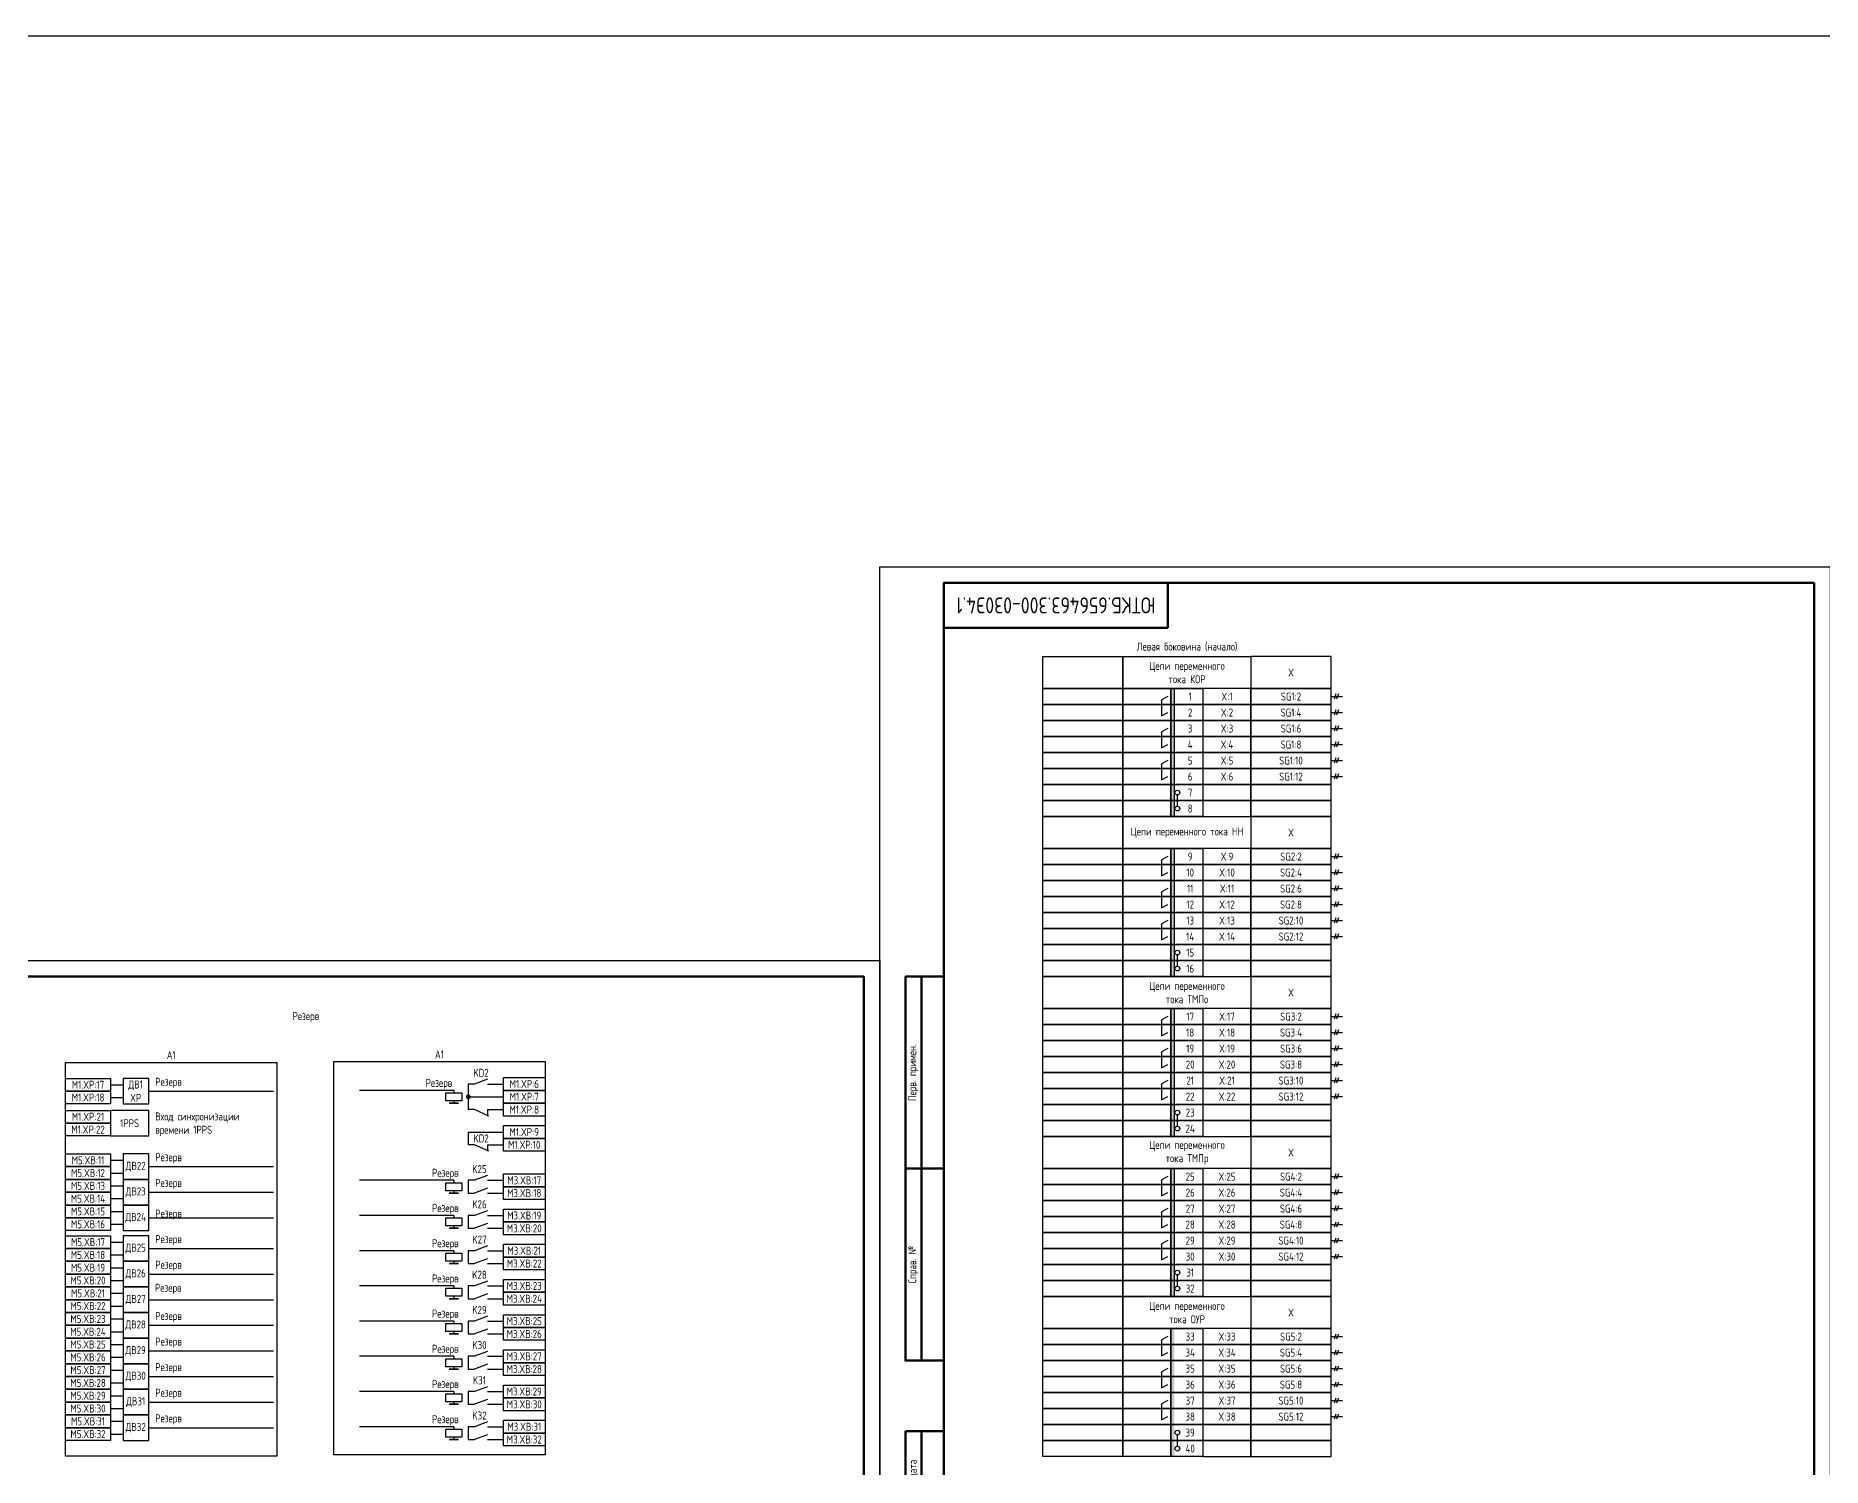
# Model space of a CAD drawing. Header units: millimetres. Extents: x -921 to 3406, y -90 to 586.
# Drawn here: x 1836 to 2394, y 139 to 586 of the extents above; entities that cross this region are included whole.
import ezdxf

# ---------------------------------------------------------------- set-up
doc = ezdxf.new("R2010")
doc.units = ezdxf.units.MM
doc.styles.add('Gost_type_A', font='GOST_A.TTF')

# ---------------------------------------------------------------- blocks, each defined once
blk = doc.blocks.new('Формат_А3')
blk.add_lwpolyline([(-420, 297), (0, 297), (0, 0), (-420, 0)], close=True)
at = {"lineweight": 50}
blk.add_lwpolyline([(-400, 292), (-5, 292), (-5, 5), (-400, 5)], close=True, dxfattribs=at)
blk = doc.blocks.new('Штамп левый верхний')
at = {"lineweight": 50}
for points in [[(-12, 0), (-7, 0), (-7, -60), (-12, -60)], [(-7, 0), (0, 0), (0, -60), (-7, -60)], [(-12, -60), (-7, -60), (-7, -120), (-12, -120)], [(-7, -60), (0, -60), (0, -120), (-7, -120)]]:
    blk.add_lwpolyline(points, close=True, dxfattribs=at)
at = {"char_height": 2.5, "width": 60, "attachment_point": 5, "rotation": 90, "style": 'Gost_type_A'}
for s, insert in [('Перв. примен.', (-9.5, -30)), ('Справ. №', (-9.5, -90))]:
    blk.add_mtext(s, dxfattribs=dict(at, insert=insert))
blk = doc.blocks.new('Штамп левый нижний')
at = {"lineweight": 50}
for points in [[(-12, 145), (-7, 145), (-7, 110), (-12, 110)], [(-7, 145), (0, 145), (0, 110), (-7, 110)], [(-12, 110), (-7, 110), (-7, 85), (-12, 85)], [(-7, 110), (0, 110), (0, 85), (-7, 85)], [(-12, 85), (-7, 85), (-7, 60), (-12, 60)], [(-7, 85), (0, 85), (0, 60), (-7, 60)], [(-12, 60), (-7, 60), (-7, 25), (-12, 25)], [(-7, 60), (0, 60), (0, 25), (-7, 25)], [(-12, 25), (-7, 25), (-7, 0), (-12, 0)], [(-7, 25), (0, 25), (0, 0), (-7, 0)]]:
    blk.add_lwpolyline(points, close=True, dxfattribs=at)
at = {"char_height": 2.5, "attachment_point": 5, "rotation": 90, "style": 'Gost_type_A'}
for s, insert, width in [('Подп. и дата', (-9.5, 127.5), 35), ('Инв. № дубл.', (-9.5, 97.5), 25), ('Взам. инв. №', (-9.5, 72.5), 25), ('Подп. и дата', (-9.5, 42.5), 35), ('Инв. N подл.', (-9.5, 12.5), 25)]:
    blk.add_mtext(s, dxfattribs=dict(at, insert=insert, width=width))
blk = doc.blocks.new('Штамп угловой верхний')
at = {"lineweight": 50}
blk.add_lwpolyline([(0, 0), (70, 0), (70, -14), (0, -14)], close=True, dxfattribs=at)
blk = doc.blocks.new('POINT')
at = {"const_width": 0.75}
blk.add_lwpolyline([(-0.375, 0, 1), (0.375, 0, 1)], format="xyb", close=True, dxfattribs=at)

msp = doc.modelspace()

# ---------------------------------------------------------------- hatches: boundary and pattern name
h = msp.add_hatch(color=256)
h.dxf.hatch_style = 1
h.paths.add_polyline_path([(2192, 382), (2191, 382), (2191, 342), (2192, 342)])
h = msp.add_hatch(color=256)
h.dxf.hatch_style = 1
h.paths.add_polyline_path([(2192, 332), (2191, 332), (2191, 292), (2192, 292)])
h = msp.add_hatch(color=256)
h.dxf.hatch_style = 1
h.paths.add_polyline_path([(2192, 282), (2191, 282), (2191, 242), (2192, 242)])
h = msp.add_hatch(color=256)
h.dxf.hatch_style = 1
h.paths.add_polyline_path([(2191, 242), (2192, 242), (2192, 262), (2191, 262)])
h.paths.add_polyline_path([(2191, 192), (2192, 192), (2192, 232), (2191, 232)])
h = msp.add_hatch(color=256)
h.dxf.hatch_style = 1
h.paths.add_polyline_path([(2191, 192), (2192, 192), (2192, 212), (2191, 212)])
h.paths.add_polyline_path([(2191, 142), (2192, 142), (2192, 182), (2191, 182)])

# ---------------------------------------------------------------- linework, layer by layer
for p, q in [((2242.54, 380.31), (2241.96, 378.69)), ((2243.33, 380.31), (2242.75, 378.69)), ((2241, 379.5), (2244.62, 379.5)), ((2241, 374.5), (2244.62, 374.5)), ((2242.54, 375.31), (2241.96, 373.69)), ((2243.33, 375.31), (2242.75, 373.69)), ((2241, 369.5), (2244.62, 369.5)), ((2242.54, 370.31), (2241.96, 368.69)), ((2243.33, 370.31), (2242.75, 368.69)), ((2241, 364.5), (2244.62, 364.5)), ((2242.54, 365.31), (2241.96, 363.69)), ((2243.33, 365.31), (2242.75, 363.69)), ((2241, 359.5), (2244.62, 359.5)), ((2242.54, 360.31), (2241.96, 358.69)), ((2243.33, 360.31), (2242.75, 358.69)), ((2241, 354.5), (2244.62, 354.5)), ((2242.54, 355.31), (2241.96, 353.69)), ((2243.33, 355.31), (2242.75, 353.69)), ((2193, 345.25), (2193, 348.75)), ((2241, 329.5), (2244.62, 329.5)), ((2242.54, 330.31), (2241.96, 328.69)), ((2243.33, 330.31), (2242.75, 328.69)), ((2241, 324.5), (2244.62, 324.5)), ((2242.54, 325.31), (2241.96, 323.69)), ((2243.33, 325.31), (2242.75, 323.69)), ((2241, 319.5), (2244.62, 319.5)), ((2242.54, 320.31), (2241.96, 318.69)), ((2243.33, 320.31), (2242.75, 318.69)), ((2241, 314.5), (2244.62, 314.5)), ((2242.54, 315.31), (2241.96, 313.69)), ((2243.33, 315.31), (2242.75, 313.69)), ((2241, 309.5), (2244.62, 309.5)), ((2242.54, 310.31), (2241.96, 308.69)), ((2243.33, 310.31), (2242.75, 308.69)), ((2241, 304.5), (2244.62, 304.5)), ((2242.54, 305.31), (2241.96, 303.69)), ((2243.33, 305.31), (2242.75, 303.69)), ((2193, 295.25), (2193, 298.75)), ((2241, 279.5), (2244.62, 279.5)), ((2242.54, 280.31), (2241.96, 278.69)), ((2243.33, 280.31), (2242.75, 278.69)), ((2241, 274.5), (2244.62, 274.5)), ((2242.54, 275.31), (2241.96, 273.69)), ((2243.33, 275.31), (2242.75, 273.69)), ((2241, 269.5), (2244.62, 269.5)), ((2242.54, 270.31), (2241.96, 268.69)), ((2243.33, 270.31), (2242.75, 268.69)), ((2241, 264.5), (2244.62, 264.5)), ((2242.54, 265.31), (2241.96, 263.69)), ((2243.33, 265.31), (2242.75, 263.69)), ((1859.62, 258.19), (1863.62, 258.19)), ((2241, 259.5), (2244.62, 259.5)), ((2242.54, 260.31), (2241.96, 258.69)), ((2243.33, 260.31), (2242.75, 258.69)), ((1859.62, 254.19), (1863.62, 254.19)), ((1871.62, 256.19), (1910.62, 256.19)), ((1966.92, 256.43), (1937.42, 256.43)), ((1966.92, 256.43), (1966.92, 255.68)), ((1966.92, 253.18), (1966.92, 252.43)), ((2241, 254.5), (2244.62, 254.5)), ((2242.54, 255.31), (2241.96, 253.69)), ((2243.33, 255.31), (2242.75, 253.69)), ((1977.42, 250.43), (1977.42, 248.43)), ((2193, 245.25), (2193, 248.75)), ((1971.42, 243.43), (1971.42, 239.43)), ((1859.62, 234.61), (1863.62, 234.61)), ((1977.42, 239.43), (1977.42, 237.43)), ((1859.62, 230.61), (1863.62, 230.61)), ((1871.62, 232.61), (1910.62, 232.61)), ((2241, 229.5), (2244.62, 229.5)), ((2242.54, 230.31), (2241.96, 228.69)), ((2243.33, 230.31), (2242.75, 228.69)), ((1859.62, 226.61), (1863.62, 226.61)), ((1871.62, 224.61), (1910.62, 224.61)), ((1966.92, 228.34), (1937.42, 228.34)), ((1966.92, 228.34), (1966.92, 227.59)), ((1966.92, 225.09), (1966.92, 224.34)), ((2241, 224.5), (2244.62, 224.5)), ((2242.54, 225.31), (2241.96, 223.69)), ((2243.33, 225.31), (2242.75, 223.69)), ((1859.62, 222.61), (1863.62, 222.61)), ((1859.62, 218.61), (1863.62, 218.61)), ((2241, 219.5), (2244.62, 219.5)), ((2242.54, 220.31), (2241.96, 218.69)), ((2243.33, 220.31), (2242.75, 218.69)), ((1859.62, 214.61), (1863.62, 214.61)), ((1871.62, 216.61), (1910.62, 216.61)), ((1966.92, 217.34), (1937.42, 217.34)), ((1966.92, 217.34), (1966.92, 216.59)), ((1966.92, 214.09), (1966.92, 213.34)), ((2241, 214.5), (2244.62, 214.5)), ((2242.54, 215.31), (2241.96, 213.69)), ((2243.33, 215.31), (2242.75, 213.69)), ((1859.62, 209.03), (1863.62, 209.03)), ((1871.62, 207.03), (1910.62, 207.03)), ((2241, 209.5), (2244.62, 209.5)), ((2242.54, 210.31), (2241.96, 208.69)), ((2243.33, 210.31), (2242.75, 208.69)), ((1859.62, 205.03), (1863.62, 205.03)), ((1859.62, 201.03), (1863.62, 201.03)), ((1966.92, 206.34), (1937.42, 206.34)), ((1966.92, 206.34), (1966.92, 205.59)), ((1966.92, 203.09), (1966.92, 202.34)), ((2241, 204.5), (2244.62, 204.5)), ((2242.54, 205.31), (2241.96, 203.69)), ((2243.33, 205.31), (2242.75, 203.69)), ((1859.62, 197.03), (1863.62, 197.03)), ((1871.62, 199.03), (1910.62, 199.03)), ((2193, 195.25), (2193, 198.75)), ((1859.62, 193.03), (1863.62, 193.03)), ((1871.62, 191.03), (1910.62, 191.03)), ((1966.92, 195.34), (1937.42, 195.34)), ((1966.92, 195.34), (1966.92, 194.59)), ((1966.92, 192.09), (1966.92, 191.34)), ((1859.62, 189.03), (1863.62, 189.03)), ((1859.62, 185.03), (1863.62, 185.03)), ((1966.92, 184.34), (1937.42, 184.34)), ((1966.92, 184.34), (1966.92, 183.59)), ((1859.62, 181.03), (1863.62, 181.03)), ((1871.62, 183.03), (1910.62, 183.03)), ((1966.92, 181.09), (1966.92, 180.34)), ((2241, 179.5), (2244.62, 179.5)), ((2242.54, 180.31), (2241.96, 178.69)), ((2243.33, 180.31), (2242.75, 178.69)), ((1859.62, 177.03), (1863.62, 177.03)), ((1871.62, 175.03), (1910.62, 175.03)), ((1966.92, 173.34), (1937.42, 173.34)), ((1966.92, 173.34), (1966.92, 172.59)), ((2241, 174.5), (2244.62, 174.5)), ((2242.54, 175.31), (2241.96, 173.69)), ((2243.33, 175.31), (2242.75, 173.69)), ((1859.62, 173.03), (1863.62, 173.03)), ((1859.62, 169.03), (1863.62, 169.03)), ((1966.92, 170.09), (1966.92, 169.34)), ((2241, 169.5), (2244.62, 169.5)), ((2242.54, 170.31), (2241.96, 168.69)), ((2243.33, 170.31), (2242.75, 168.69)), ((1859.62, 165.03), (1863.62, 165.03)), ((1871.62, 167.03), (1910.62, 167.03)), ((1966.92, 162.34), (1937.42, 162.34)), ((1966.92, 162.34), (1966.92, 161.59)), ((2241, 164.5), (2244.62, 164.5)), ((2242.54, 165.31), (2241.96, 163.69)), ((2243.33, 165.31), (2242.75, 163.69)), ((1859.62, 161.03), (1863.62, 161.03)), ((1859.62, 157.03), (1863.62, 157.03)), ((1871.62, 159.03), (1910.62, 159.03)), ((1966.92, 159.09), (1966.92, 158.34)), ((2241, 159.5), (2244.62, 159.5)), ((2242.54, 160.31), (2241.96, 158.69)), ((2243.33, 160.31), (2242.75, 158.69)), ((1859.62, 153.03), (1863.62, 153.03)), ((1871.62, 151.03), (1910.62, 151.03)), ((1966.92, 151.34), (1937.42, 151.34)), ((1966.92, 151.34), (1966.92, 150.59)), ((2241, 154.5), (2244.62, 154.5)), ((2242.54, 155.31), (2241.96, 153.69)), ((2243.33, 155.31), (2242.75, 153.69)), ((1859.62, 149.03), (1863.62, 149.03)), ((1966.92, 148.09), (1966.92, 147.34)), ((2193, 145.25), (2193, 148.75))]:
    msp.add_line(p, q)
at = {"ltscale": 1.08}
for p, q in [((1973.42, 258.43), (1971.42, 258.43)), ((1971.42, 258.43), (1971.42, 250.43)), ((1977.42, 258.43), (1982.42, 258.43)), ((1971.42, 254.43), (1982.42, 254.43)), ((1973.42, 250.43), (1971.42, 250.43)), ((1977.42, 250.43), (1982.42, 250.43)), ((1971.42, 243.43), (1982.42, 243.43)), ((1973.42, 239.43), (1971.42, 239.43)), ((1977.42, 239.43), (1982.42, 239.43)), ((1973.42, 228.34), (1971.42, 228.34)), ((1971.42, 228.34), (1971.42, 224.34)), ((1971.42, 224.34), (1973.42, 224.34)), ((1977.42, 228.34), (1982.42, 228.34)), ((1977.42, 224.34), (1982.42, 224.34)), ((1973.42, 217.34), (1971.42, 217.34)), ((1971.42, 217.34), (1971.42, 213.34)), ((1971.42, 213.34), (1973.42, 213.34)), ((1977.42, 217.34), (1982.42, 217.34)), ((1977.42, 213.34), (1982.42, 213.34)), ((1973.42, 206.34), (1971.42, 206.34)), ((1971.42, 206.34), (1971.42, 202.34)), ((1971.42, 202.34), (1973.42, 202.34)), ((1977.42, 206.34), (1982.42, 206.34)), ((1977.42, 202.34), (1982.42, 202.34)), ((1973.42, 195.34), (1971.42, 195.34)), ((1971.42, 195.34), (1971.42, 191.34)), ((1971.42, 191.34), (1973.42, 191.34)), ((1977.42, 195.34), (1982.42, 195.34)), ((1977.42, 191.34), (1982.42, 191.34)), ((1973.42, 184.34), (1971.42, 184.34)), ((1971.42, 184.34), (1971.42, 180.34)), ((1977.42, 184.34), (1982.42, 184.34)), ((1971.42, 180.34), (1973.42, 180.34)), ((1977.42, 180.34), (1982.42, 180.34)), ((1973.42, 173.34), (1971.42, 173.34)), ((1971.42, 173.34), (1971.42, 169.34)), ((1977.42, 173.34), (1982.42, 173.34)), ((1971.42, 169.34), (1973.42, 169.34)), ((1977.42, 169.34), (1982.42, 169.34)), ((1973.42, 162.34), (1971.42, 162.34)), ((1971.42, 162.34), (1971.42, 158.34)), ((1977.42, 162.34), (1982.42, 162.34)), ((1971.42, 158.34), (1973.42, 158.34)), ((1977.42, 158.34), (1982.42, 158.34)), ((1973.42, 151.34), (1971.42, 151.34)), ((1971.42, 151.34), (1971.42, 147.34)), ((1977.42, 151.34), (1982.42, 151.34)), ((1971.42, 147.34), (1973.42, 147.34)), ((1977.42, 147.34), (1982.42, 147.34))]:
    msp.add_line(p, q, dxfattribs=at)
at = {"ltscale": 4.32}
for p, q in [((1977.42, 259.93), (1973.42, 258.43)), ((1977.81, 248.43), (1973.42, 250.43)), ((1977.81, 237.43), (1973.42, 239.43)), ((1977.42, 229.84), (1973.42, 228.34)), ((1977.42, 225.84), (1973.42, 224.34)), ((1977.42, 218.84), (1973.42, 217.34)), ((1977.42, 214.84), (1973.42, 213.34)), ((1977.42, 207.84), (1973.42, 206.34)), ((1977.42, 203.84), (1973.42, 202.34)), ((1977.42, 196.84), (1973.42, 195.34)), ((1977.42, 192.84), (1973.42, 191.34)), ((1977.42, 185.84), (1973.42, 184.34)), ((1977.42, 181.84), (1973.42, 180.34)), ((1977.42, 174.84), (1973.42, 173.34)), ((1977.42, 170.84), (1973.42, 169.34)), ((1977.42, 163.84), (1973.42, 162.34)), ((1977.42, 159.84), (1973.42, 158.34)), ((1977.42, 152.84), (1973.42, 151.34)), ((1977.42, 148.84), (1973.42, 147.34))]:
    msp.add_line(p, q, dxfattribs=at)
for points in [[(-920.84, 586), (3406.45, 586), (3406.45, -90), (-920.84, -90)], [(2397, 420), (2397, 0), (2100, 0), (2100, 420)], [(2151, 392), (2176, 392), (2176, 382), (2151, 382)], [(2176, 392), (2216, 392), (2216, 382), (2176, 382)], [(2241, 392), (2216, 392), (2216, 382), (2241, 382)], [(2151, 382), (2176, 382), (2176, 377), (2151, 377)], [(2176, 382), (2191, 382), (2191, 377), (2176, 377)], [(2191, 382), (2201, 382), (2201, 377), (2191, 377)], [(2216, 382), (2201, 382), (2201, 377), (2216, 377)], [(2241, 382), (2216, 382), (2216, 377), (2241, 377)], [(2151, 377), (2176, 377), (2176, 372), (2151, 372)], [(2176, 377), (2191, 377), (2191, 372), (2176, 372)], [(2191, 377), (2201, 377), (2201, 372), (2191, 372)], [(2216, 377), (2201, 377), (2201, 372), (2216, 372)], [(2241, 377), (2216, 377), (2216, 372), (2241, 372)], [(2151, 372), (2176, 372), (2176, 367), (2151, 367)], [(2176, 372), (2191, 372), (2191, 367), (2176, 367)], [(2191, 372), (2201, 372), (2201, 367), (2191, 367)], [(2216, 372), (2201, 372), (2201, 367), (2216, 367)], [(2241, 372), (2216, 372), (2216, 367), (2241, 367)], [(2151, 367), (2176, 367), (2176, 362), (2151, 362)], [(2176, 367), (2191, 367), (2191, 362), (2176, 362)], [(2191, 367), (2201, 367), (2201, 362), (2191, 362)], [(2216, 367), (2201, 367), (2201, 362), (2216, 362)], [(2241, 367), (2216, 367), (2216, 362), (2241, 362)], [(2151, 362), (2176, 362), (2176, 357), (2151, 357)], [(2176, 362), (2191, 362), (2191, 357), (2176, 357)], [(2191, 362), (2201, 362), (2201, 357), (2191, 357)], [(2216, 362), (2201, 362), (2201, 357), (2216, 357)], [(2241, 362), (2216, 362), (2216, 357), (2241, 357)], [(2151, 357), (2176, 357), (2176, 352), (2151, 352)], [(2151, 352), (2176, 352), (2176, 347), (2151, 347)], [(2176, 357), (2191, 357), (2191, 352), (2176, 352)], [(2176, 352), (2191, 352), (2191, 347), (2176, 347)], [(2191, 357), (2201, 357), (2201, 352), (2191, 352)], [(2191, 352), (2201, 352), (2201, 347), (2191, 347)], [(2216, 357), (2201, 357), (2201, 352), (2216, 352)], [(2216, 352), (2201, 352), (2201, 347), (2216, 347)], [(2241, 357), (2216, 357), (2216, 352), (2241, 352)], [(2241, 352), (2216, 352), (2216, 347), (2241, 347)], [(2151, 347), (2176, 347), (2176, 342), (2151, 342)], [(2176, 347), (2191, 347), (2191, 342), (2176, 342)], [(2191, 347), (2201, 347), (2201, 342), (2191, 342)], [(2216, 347), (2201, 347), (2201, 342), (2216, 342)], [(2241, 347), (2216, 347), (2216, 342), (2241, 342)], [(2151, 342), (2176, 342), (2176, 332), (2151, 332)], [(2176, 342), (2216, 342), (2216, 332), (2176, 332)], [(2241, 342), (2216, 342), (2216, 332), (2241, 332)], [(2151, 332), (2176, 332), (2176, 327), (2151, 327)], [(2176, 332), (2191, 332), (2191, 327), (2176, 327)], [(2191, 332), (2201, 332), (2201, 327), (2191, 327)], [(2216, 332), (2201, 332), (2201, 327), (2216, 327)], [(2241, 332), (2216, 332), (2216, 327), (2241, 327)], [(2151, 327), (2176, 327), (2176, 322), (2151, 322)], [(2176, 327), (2191, 327), (2191, 322), (2176, 322)], [(2191, 327), (2201, 327), (2201, 322), (2191, 322)], [(2216, 327), (2201, 327), (2201, 322), (2216, 322)], [(2241, 327), (2216, 327), (2216, 322), (2241, 322)], [(2151, 322), (2176, 322), (2176, 317), (2151, 317)], [(2176, 322), (2191, 322), (2191, 317), (2176, 317)], [(2191, 322), (2201, 322), (2201, 317), (2191, 317)], [(2216, 322), (2201, 322), (2201, 317), (2216, 317)], [(2241, 322), (2216, 322), (2216, 317), (2241, 317)], [(2151, 317), (2176, 317), (2176, 312), (2151, 312)], [(2176, 317), (2191, 317), (2191, 312), (2176, 312)], [(2191, 317), (2201, 317), (2201, 312), (2191, 312)], [(2216, 317), (2201, 317), (2201, 312), (2216, 312)], [(2241, 317), (2216, 317), (2216, 312), (2241, 312)], [(2151, 312), (2176, 312), (2176, 307), (2151, 307)], [(2176, 312), (2191, 312), (2191, 307), (2176, 307)], [(2191, 312), (2201, 312), (2201, 307), (2191, 307)], [(2216, 312), (2201, 312), (2201, 307), (2216, 307)], [(2241, 312), (2216, 312), (2216, 307), (2241, 307)], [(2151, 307), (2176, 307), (2176, 302), (2151, 302)], [(2151, 302), (2176, 302), (2176, 297), (2151, 297)], [(2176, 307), (2191, 307), (2191, 302), (2176, 302)], [(2176, 302), (2191, 302), (2191, 297), (2176, 297)], [(2191, 307), (2201, 307), (2201, 302), (2191, 302)], [(2191, 302), (2201, 302), (2201, 297), (2191, 297)], [(2216, 307), (2201, 307), (2201, 302), (2216, 302)], [(2216, 302), (2201, 302), (2201, 297), (2216, 297)], [(2241, 307), (2216, 307), (2216, 302), (2241, 302)], [(2241, 302), (2216, 302), (2216, 297), (2241, 297)], [(2151, 297), (2176, 297), (2176, 292), (2151, 292)], [(2176, 297), (2191, 297), (2191, 292), (2176, 292)], [(2191, 297), (2201, 297), (2201, 292), (2191, 292)], [(2216, 297), (2201, 297), (2201, 292), (2216, 292)], [(2241, 297), (2216, 297), (2216, 292), (2241, 292)], [(2151, 292), (2176, 292), (2176, 282), (2151, 282)], [(2176, 292), (2216, 292), (2216, 282), (2176, 282)], [(2241, 292), (2216, 292), (2216, 282), (2241, 282)], [(2151, 282), (2176, 282), (2176, 277), (2151, 277)], [(2176, 282), (2191, 282), (2191, 277), (2176, 277)], [(2191, 282), (2201, 282), (2201, 277), (2191, 277)], [(2216, 282), (2201, 282), (2201, 277), (2216, 277)], [(2241, 282), (2216, 282), (2216, 277), (2241, 277)], [(2151, 277), (2176, 277), (2176, 272), (2151, 272)], [(2176, 277), (2191, 277), (2191, 272), (2176, 272)], [(2191, 277), (2201, 277), (2201, 272), (2191, 272)], [(2216, 277), (2201, 277), (2201, 272), (2216, 272)], [(2241, 277), (2216, 277), (2216, 272), (2241, 272)], [(2151, 272), (2176, 272), (2176, 267), (2151, 267)], [(2176, 272), (2191, 272), (2191, 267), (2176, 267)], [(2191, 272), (2201, 272), (2201, 267), (2191, 267)], [(2216, 272), (2201, 272), (2201, 267), (2216, 267)], [(2241, 272), (2216, 272), (2216, 267), (2241, 267)], [(1845.62, 265.19), (1911.62, 265.19), (1911.62, 142.16), (1845.62, 142.16)], [(1929.42, 265.43), (1995.42, 265.43), (1995.42, 142.57), (1929.42, 142.57)], [(2151, 267), (2176, 267), (2176, 262), (2151, 262)], [(2176, 267), (2191, 267), (2191, 262), (2176, 262)], [(2191, 267), (2201, 267), (2201, 262), (2191, 262)], [(2216, 267), (2201, 267), (2201, 262), (2216, 262)], [(2241, 267), (2216, 267), (2216, 262), (2241, 262)], [(1845.62, 260.19), (1859.62, 260.19), (1859.62, 256.19), (1845.62, 256.19)], [(1982.42, 260.43), (1995.42, 260.43), (1995.42, 256.43), (1982.42, 256.43)], [(2151, 262), (2176, 262), (2176, 257), (2151, 257)], [(2151, 257), (2176, 257), (2176, 252), (2151, 252)], [(2176, 262), (2191, 262), (2191, 257), (2176, 257)], [(2176, 257), (2191, 257), (2191, 252), (2176, 252)], [(2191, 262), (2201, 262), (2201, 257), (2191, 257)], [(2191, 257), (2201, 257), (2201, 252), (2191, 252)], [(2216, 262), (2201, 262), (2201, 257), (2216, 257)], [(2216, 257), (2201, 257), (2201, 252), (2216, 252)], [(2241, 262), (2216, 262), (2216, 257), (2241, 257)], [(2241, 257), (2216, 257), (2216, 252), (2241, 252)], [(1845.62, 256.19), (1859.62, 256.19), (1859.62, 252.19), (1845.62, 252.19)], [(1969.42, 255.68), (1969.42, 253.18), (1964.42, 253.18), (1964.42, 255.68)], [(1968.42, 252.43), (1965.42, 252.43)], [(1982.42, 256.43), (1995.42, 256.43), (1995.42, 252.43), (1982.42, 252.43)], [(1982.42, 252.43), (1995.42, 252.43), (1995.42, 248.43), (1982.42, 248.43)], [(2151, 252), (2176, 252), (2176, 247), (2151, 247)], [(2176, 252), (2191, 252), (2191, 247), (2176, 247)], [(2191, 252), (2201, 252), (2201, 247), (2191, 247)], [(2216, 252), (2201, 252), (2201, 247), (2216, 247)], [(2241, 252), (2216, 252), (2216, 247), (2241, 247)], [(1845.62, 250.19), (1859.62, 250.19), (1859.62, 246.19), (1845.62, 246.19)], [(1845.62, 246.19), (1859.62, 246.19), (1859.62, 242.19), (1845.62, 242.19)], [(2151, 247), (2176, 247), (2176, 242), (2151, 242)], [(2176, 247), (2191, 247), (2191, 242), (2176, 242)], [(2191, 247), (2201, 247), (2201, 242), (2191, 242)], [(2216, 247), (2201, 247), (2201, 242), (2216, 242)], [(2241, 247), (2216, 247), (2216, 242), (2241, 242)], [(1982.42, 245.43), (1995.42, 245.43), (1995.42, 241.43), (1982.42, 241.43)], [(1982.42, 241.43), (1995.42, 241.43), (1995.42, 237.43), (1982.42, 237.43)], [(2151, 242), (2176, 242), (2176, 232), (2151, 232)], [(2176, 242), (2216, 242), (2216, 232), (2176, 232)], [(2241, 242), (2216, 242), (2216, 232), (2241, 232)], [(1845.62, 236.61), (1859.62, 236.61), (1859.62, 232.61), (1845.62, 232.61)], [(1845.62, 232.61), (1859.62, 232.61), (1859.62, 228.61), (1845.62, 228.61)], [(1982.42, 230.34), (1995.42, 230.34), (1995.42, 226.34), (1982.42, 226.34)], [(2151, 232), (2176, 232), (2176, 227), (2151, 227)], [(2176, 232), (2191, 232), (2191, 227), (2176, 227)], [(2191, 232), (2201, 232), (2201, 227), (2191, 227)], [(2216, 232), (2201, 232), (2201, 227), (2216, 227)], [(2241, 232), (2216, 232), (2216, 227), (2241, 227)], [(1845.62, 228.61), (1859.62, 228.61), (1859.62, 224.61), (1845.62, 224.61)], [(1845.62, 224.61), (1859.62, 224.61), (1859.62, 220.61), (1845.62, 220.61)], [(1969.42, 227.59), (1969.42, 225.09), (1964.42, 225.09), (1964.42, 227.59)], [(1968.42, 224.34), (1965.42, 224.34)], [(1982.42, 226.34), (1995.42, 226.34), (1995.42, 222.34), (1982.42, 222.34)], [(2151, 227), (2176, 227), (2176, 222), (2151, 222)], [(2176, 227), (2191, 227), (2191, 222), (2176, 222)], [(2191, 227), (2201, 227), (2201, 222), (2191, 222)], [(2216, 227), (2201, 227), (2201, 222), (2216, 222)], [(2241, 227), (2216, 227), (2216, 222), (2241, 222)], [(1845.62, 220.61), (1859.62, 220.61), (1859.62, 216.61), (1845.62, 216.61)], [(1982.42, 219.34), (1995.42, 219.34), (1995.42, 215.34), (1982.42, 215.34)], [(2151, 222), (2176, 222), (2176, 217), (2151, 217)], [(2176, 222), (2191, 222), (2191, 217), (2176, 217)], [(2191, 222), (2201, 222), (2201, 217), (2191, 217)], [(2216, 222), (2201, 222), (2201, 217), (2216, 217)], [(2241, 222), (2216, 222), (2216, 217), (2241, 217)], [(1845.62, 216.61), (1859.62, 216.61), (1859.62, 212.61), (1845.62, 212.61)], [(1969.42, 216.59), (1969.42, 214.09), (1964.42, 214.09), (1964.42, 216.59)], [(1968.42, 213.34), (1965.42, 213.34)], [(1982.42, 215.34), (1995.42, 215.34), (1995.42, 211.34), (1982.42, 211.34)], [(2151, 217), (2176, 217), (2176, 212), (2151, 212)], [(2176, 217), (2191, 217), (2191, 212), (2176, 212)], [(2191, 217), (2201, 217), (2201, 212), (2191, 212)], [(2216, 217), (2201, 217), (2201, 212), (2216, 212)], [(2241, 217), (2216, 217), (2216, 212), (2241, 212)], [(1845.62, 211.03), (1859.62, 211.03), (1859.62, 207.03), (1845.62, 207.03)], [(1845.62, 207.03), (1859.62, 207.03), (1859.62, 203.03), (1845.62, 203.03)], [(1982.42, 208.34), (1995.42, 208.34), (1995.42, 204.34), (1982.42, 204.34)], [(2151, 212), (2176, 212), (2176, 207), (2151, 207)], [(2151, 207), (2176, 207), (2176, 202), (2151, 202)], [(2176, 212), (2191, 212), (2191, 207), (2176, 207)], [(2176, 207), (2191, 207), (2191, 202), (2176, 202)], [(2191, 212), (2201, 212), (2201, 207), (2191, 207)], [(2191, 207), (2201, 207), (2201, 202), (2191, 202)], [(2216, 212), (2201, 212), (2201, 207), (2216, 207)], [(2216, 207), (2201, 207), (2201, 202), (2216, 202)], [(2241, 212), (2216, 212), (2216, 207), (2241, 207)], [(2241, 207), (2216, 207), (2216, 202), (2241, 202)], [(1845.62, 203.03), (1859.62, 203.03), (1859.62, 199.03), (1845.62, 199.03)], [(1969.42, 205.59), (1969.42, 203.09), (1964.42, 203.09), (1964.42, 205.59)], [(1968.42, 202.34), (1965.42, 202.34)], [(1982.42, 204.34), (1995.42, 204.34), (1995.42, 200.34), (1982.42, 200.34)], [(2151, 202), (2176, 202), (2176, 197), (2151, 197)], [(2176, 202), (2191, 202), (2191, 197), (2176, 197)], [(2191, 202), (2201, 202), (2201, 197), (2191, 197)], [(2216, 202), (2201, 202), (2201, 197), (2216, 197)], [(2241, 202), (2216, 202), (2216, 197), (2241, 197)], [(1845.62, 199.03), (1859.62, 199.03), (1859.62, 195.03), (1845.62, 195.03)], [(1982.42, 197.34), (1995.42, 197.34), (1995.42, 193.34), (1982.42, 193.34)], [(2151, 197), (2176, 197), (2176, 192), (2151, 192)], [(2176, 197), (2191, 197), (2191, 192), (2176, 192)], [(2191, 197), (2201, 197), (2201, 192), (2191, 192)], [(2216, 197), (2201, 197), (2201, 192), (2216, 192)], [(2241, 197), (2216, 197), (2216, 192), (2241, 192)], [(1845.62, 195.03), (1859.62, 195.03), (1859.62, 191.03), (1845.62, 191.03)], [(1845.62, 191.03), (1859.62, 191.03), (1859.62, 187.03), (1845.62, 187.03)], [(1969.42, 194.59), (1969.42, 192.09), (1964.42, 192.09), (1964.42, 194.59)], [(1968.42, 191.34), (1965.42, 191.34)], [(1982.42, 193.34), (1995.42, 193.34), (1995.42, 189.34), (1982.42, 189.34)], [(2151, 192), (2176, 192), (2176, 182), (2151, 182)], [(2176, 192), (2216, 192), (2216, 182), (2176, 182)], [(2241, 192), (2216, 192), (2216, 182), (2241, 182)], [(1845.62, 187.03), (1859.62, 187.03), (1859.62, 183.03), (1845.62, 183.03)], [(1982.42, 186.34), (1995.42, 186.34), (1995.42, 182.34), (1982.42, 182.34)], [(1845.62, 183.03), (1859.62, 183.03), (1859.62, 179.03), (1845.62, 179.03)], [(1845.62, 179.03), (1859.62, 179.03), (1859.62, 175.03), (1845.62, 175.03)], [(1969.42, 183.59), (1969.42, 181.09), (1964.42, 181.09), (1964.42, 183.59)], [(1968.42, 180.34), (1965.42, 180.34)], [(1982.42, 182.34), (1995.42, 182.34), (1995.42, 178.34), (1982.42, 178.34)], [(2151, 182), (2176, 182), (2176, 177), (2151, 177)], [(2176, 182), (2191, 182), (2191, 177), (2176, 177)], [(2191, 182), (2201, 182), (2201, 177), (2191, 177)], [(2216, 182), (2201, 182), (2201, 177), (2216, 177)], [(2241, 182), (2216, 182), (2216, 177), (2241, 177)], [(1845.62, 175.03), (1859.62, 175.03), (1859.62, 171.03), (1845.62, 171.03)], [(1982.42, 175.34), (1995.42, 175.34), (1995.42, 171.34), (1982.42, 171.34)], [(2151, 177), (2176, 177), (2176, 172), (2151, 172)], [(2176, 177), (2191, 177), (2191, 172), (2176, 172)], [(2191, 177), (2201, 177), (2201, 172), (2191, 172)], [(2216, 177), (2201, 177), (2201, 172), (2216, 172)], [(2241, 177), (2216, 177), (2216, 172), (2241, 172)], [(1845.62, 171.03), (1859.62, 171.03), (1859.62, 167.03), (1845.62, 167.03)], [(1969.42, 172.59), (1969.42, 170.09), (1964.42, 170.09), (1964.42, 172.59)], [(1968.42, 169.34), (1965.42, 169.34)], [(1982.42, 171.34), (1995.42, 171.34), (1995.42, 167.34), (1982.42, 167.34)], [(2151, 172), (2176, 172), (2176, 167), (2151, 167)], [(2176, 172), (2191, 172), (2191, 167), (2176, 167)], [(2191, 172), (2201, 172), (2201, 167), (2191, 167)], [(2216, 172), (2201, 172), (2201, 167), (2216, 167)], [(2241, 172), (2216, 172), (2216, 167), (2241, 167)], [(1845.62, 167.03), (1859.62, 167.03), (1859.62, 163.03), (1845.62, 163.03)], [(1845.62, 163.03), (1859.62, 163.03), (1859.62, 159.03), (1845.62, 159.03)], [(1982.42, 164.34), (1995.42, 164.34), (1995.42, 160.34), (1982.42, 160.34)], [(2151, 167), (2176, 167), (2176, 162), (2151, 162)], [(2151, 162), (2176, 162), (2176, 157), (2151, 157)], [(2176, 167), (2191, 167), (2191, 162), (2176, 162)], [(2176, 162), (2191, 162), (2191, 157), (2176, 157)], [(2191, 167), (2201, 167), (2201, 162), (2191, 162)], [(2191, 162), (2201, 162), (2201, 157), (2191, 157)], [(2216, 167), (2201, 167), (2201, 162), (2216, 162)], [(2216, 162), (2201, 162), (2201, 157), (2216, 157)], [(2241, 167), (2216, 167), (2216, 162), (2241, 162)], [(2241, 162), (2216, 162), (2216, 157), (2241, 157)], [(1845.62, 159.03), (1859.62, 159.03), (1859.62, 155.03), (1845.62, 155.03)], [(1969.42, 161.59), (1969.42, 159.09), (1964.42, 159.09), (1964.42, 161.59)], [(1968.42, 158.34), (1965.42, 158.34)], [(1982.42, 160.34), (1995.42, 160.34), (1995.42, 156.34), (1982.42, 156.34)], [(2151, 157), (2176, 157), (2176, 152), (2151, 152)], [(2176, 157), (2191, 157), (2191, 152), (2176, 152)], [(2191, 157), (2201, 157), (2201, 152), (2191, 152)], [(2216, 157), (2201, 157), (2201, 152), (2216, 152)], [(2241, 157), (2216, 157), (2216, 152), (2241, 152)], [(1845.62, 155.03), (1859.62, 155.03), (1859.62, 151.03), (1845.62, 151.03)], [(1845.62, 151.03), (1859.62, 151.03), (1859.62, 147.03), (1845.62, 147.03)], [(1982.42, 153.34), (1995.42, 153.34), (1995.42, 149.34), (1982.42, 149.34)], [(2151, 152), (2176, 152), (2176, 147), (2151, 147)], [(2176, 152), (2191, 152), (2191, 147), (2176, 147)], [(2191, 152), (2201, 152), (2201, 147), (2191, 147)], [(2216, 152), (2201, 152), (2201, 147), (2216, 147)], [(2241, 152), (2216, 152), (2216, 147), (2241, 147)], [(1969.42, 150.59), (1969.42, 148.09), (1964.42, 148.09), (1964.42, 150.59)], [(1968.42, 147.34), (1965.42, 147.34)], [(1982.42, 149.34), (1995.42, 149.34), (1995.42, 145.34), (1982.42, 145.34)], [(2151, 147), (2176, 147), (2176, 142), (2151, 142)], [(2176, 147), (2191, 147), (2191, 142), (2176, 142)], [(2191, 147), (2201, 147), (2201, 142), (2191, 142)], [(2216, 147), (2201, 147), (2201, 142), (2216, 142)], [(2241, 147), (2216, 147), (2216, 142), (2241, 142)]]:
    msp.add_lwpolyline(points, close=True)
at = {"lineweight": 50}
msp.add_lwpolyline([(2392, 415), (2392, 5), (2120, 5), (2120, 415)], close=True, dxfattribs=at)
for points in [[(2191, 342), (2191, 382), (2192, 382), (2192, 342)], [(2190, 379.5), (2188, 378.5), (2188, 373.5), (2190, 374.5)], [(2190, 369.5), (2188, 368.5), (2188, 363.5), (2190, 364.5)], [(2190, 359.5), (2188, 358.5), (2188, 353.5), (2190, 354.5)], [(2190, 329.5), (2188, 328.5), (2188, 323.5), (2190, 324.5)], [(2191, 292), (2191, 332), (2192, 332), (2192, 292)], [(2190, 319.5), (2188, 318.5), (2188, 313.5), (2190, 314.5)], [(2190, 309.5), (2188, 308.5), (2188, 303.5), (2190, 304.5)], [(2190, 279.5), (2188, 278.5), (2188, 273.5), (2190, 274.5)], [(2191, 242), (2191, 282), (2192, 282), (2192, 242)], [(2190, 269.5), (2188, 268.5), (2188, 263.5), (2190, 264.5)], [(2190, 259.5), (2188, 258.5), (2188, 253.5), (2190, 254.5)], [(2190, 229.5), (2188, 228.5), (2188, 223.5), (2190, 224.5)], [(2191, 192), (2191, 232), (2192, 232), (2192, 192)], [(2190, 219.5), (2188, 218.5), (2188, 213.5), (2190, 214.5)], [(2190, 209.5), (2188, 208.5), (2188, 203.5), (2190, 204.5)], [(2190, 179.5), (2188, 178.5), (2188, 173.5), (2190, 174.5)], [(2190, 169.5), (2188, 168.5), (2188, 163.5), (2190, 164.5)], [(2190, 159.5), (2188, 158.5), (2188, 153.5), (2190, 154.5)]]:
    msp.add_lwpolyline(points)
at = {"ltscale": 4}
for points in [[(1863.62, 252.19), (1871.62, 252.19), (1871.62, 260.19), (1863.62, 260.19)], [(1859.62, 242.19), (1871.62, 242.19), (1871.62, 250.19), (1859.62, 250.19)], [(1863.62, 228.61), (1871.62, 228.61), (1871.62, 236.61), (1863.62, 236.61)], [(1863.62, 220.61), (1871.62, 220.61), (1871.62, 228.61), (1863.62, 228.61)], [(1863.62, 212.61), (1871.62, 212.61), (1871.62, 220.61), (1863.62, 220.61)], [(1863.62, 203.03), (1871.62, 203.03), (1871.62, 211.03), (1863.62, 211.03)], [(1863.62, 195.03), (1871.62, 195.03), (1871.62, 203.03), (1863.62, 203.03)], [(1863.62, 187.03), (1871.62, 187.03), (1871.62, 195.03), (1863.62, 195.03)], [(1863.62, 179.03), (1871.62, 179.03), (1871.62, 187.03), (1863.62, 187.03)], [(1863.62, 171.03), (1871.62, 171.03), (1871.62, 179.03), (1863.62, 179.03)], [(1863.62, 163.03), (1871.62, 163.03), (1871.62, 171.03), (1863.62, 171.03)], [(1863.62, 155.03), (1871.62, 155.03), (1871.62, 163.03), (1863.62, 163.03)], [(1863.62, 147.03), (1871.62, 147.03), (1871.62, 155.03), (1863.62, 155.03)]]:
    msp.add_lwpolyline(points, close=True, dxfattribs=at)
for centre in [(2193, 349.5), (2193, 344.5), (2193, 299.5), (2193, 294.5), (2193, 249.5), (2193, 244.5), (2193, 199.5), (2193, 194.5), (2193, 149.5), (2193, 144.5)]:
    msp.add_circle(centre, 0.75)

# ---------------------------------------------------------------- block references
for name, p in [('Штамп угловой верхний', (2120, 415)), ('POINT', (1971.42, 254.43))]:
    msp.add_blockref(name, p)
at = {"color": 1}
for name, p in [('Формат_А3', (2100, 0)), ('Штамп левый верхний', (2120, 292)), ('Штамп левый нижний', (2120, 5))]:
    msp.add_blockref(name, p, dxfattribs=at)

# ---------------------------------------------------------------- texts
at = {"insert": (2155, 408), "char_height": 5, "width": 70, "attachment_point": 5, "rotation": 180, "style": 'Gost_type_A'}
msp.add_mtext('ЮТКБ.656463.300-030Э4.1', dxfattribs=at)
at = {"char_height": 2.5, "style": 'Gost_type_A'}
for s, insert, width, attachment_point in [('Левая боковина (начало)', (2196, 395), 90, 5), ('Цепи переменного \\Pтока КОР', (2196, 387), 40, 5), ('X', (2228.5, 387), 25, 5), ('SG1:2', (2228.5, 379.5), 25, 5), ('SG1:4', (2228.5, 374.5), 25, 5), ('SG1:6', (2228.5, 369.5), 25, 5), ('SG1:8', (2228.5, 364.5), 25, 5), ('SG1:10', (2228.5, 359.5), 25, 5), ('SG1:12', (2228.5, 354.5), 25, 5), ('Цепи переменного тока НН', (2196, 337), 40, 5), ('X', (2228.5, 337), 25, 5), ('SG2:2', (2228.5, 329.5), 25, 5), ('SG2:4', (2228.5, 324.5), 25, 5), ('SG2:6', (2228.5, 319.5), 25, 5), ('SG2:8', (2228.5, 314.5), 25, 5), ('SG2:10', (2228.5, 309.5), 25, 5), ('SG2:12', (2228.5, 304.5), 25, 5), ('Цепи переменного \\Pтока ТМПо', (2196, 287), 40, 5), ('X', (2228.5, 287), 25, 5), ('SG3:2', (2228.5, 279.5), 25, 5), ('SG3:4', (2228.5, 274.5), 25, 5), ('SG3:6', (2228.5, 269.5), 25, 5), ('KD2', (1975.42, 261.93), 8, 5), ('SG3:8', (2228.5, 264.5), 25, 5), ('M1.XP:17', (1852.62, 258.19), 14, 5), ('ДВ1 XP', (1867.5, 256.19), 7.7588, 5), ('Резерв', (1873.62, 257.19), 27.8465, 7), ('M1.XP:6', (1988.92, 258.43), 13, 5), ('SG3:10', (2228.5, 259.5), 25, 5), ('M1.XP:18', (1852.62, 254.19), 14, 5), ('M1.XP:8', (1988.92, 250.43), 13, 5), ('M1.XP:7', (1988.92, 254.43), 13, 5), ('SG3:12', (2228.5, 254.5), 25, 5), ('M1.XP:21', (1852.62, 248.19), 14, 5), ('1PPS', (1865.62, 246.19), 12, 5), ('Вход синхронизации\\Pвремени 1PPS', (1873.62, 242.19), 35.9749, 7), ('M1.XP:22', (1852.62, 244.19), 14, 5), ('KD2', (1975.42, 241.43), 8, 5), ('M1.XP:10', (1988.92, 239.43), 13, 5), ('M1.XP:9', (1988.92, 243.43), 13, 5), ('Цепи переменного \\Pтока ТМПр', (2196, 237), 40, 5), ('M5.XВ:11', (1852.62, 234.61), 14, 5), ('Резерв', (1873.62, 233.61), 46.8545, 7), ('X', (2228.5, 237), 25, 5), ('M5.XВ:12', (1852.62, 230.61), 14, 5), ('ДВ22', (1867.5, 232.61), 7.7588, 5), ('Резерв', (1968.42, 230.34), 35.9386, 6), ('K25', (1974.92, 231.84), 5, 5), ('M3.XВ:17', (1988.92, 228.34), 13, 5), ('SG4:2', (2228.5, 229.5), 25, 5), ('M5.XВ:14', (1852.62, 222.61), 14, 5), ('M5.XВ:13', (1852.62, 226.61), 14, 5), ('ДВ23', (1867.5, 224.61), 7.7588, 5), ('Резерв', (1873.62, 225.61), 49.745, 7), ('M3.XВ:18', (1988.92, 224.34), 13, 5), ('SG4:4', (2228.5, 224.5), 25, 5), ('M5.XВ:15', (1852.62, 218.61), 14, 5), ('ДВ24', (1867.5, 216.61), 7.7588, 5), ('Резерв', (1873.62, 216.03), 42.847, 7), ('Резерв', (1968.42, 219.34), 35.9386, 6), ('K26', (1974.92, 220.84), 5, 5), ('M3.XВ:19', (1988.92, 217.34), 13, 5), ('SG4:6', (2228.5, 219.5), 25, 5), ('M5.XВ:16', (1852.62, 214.61), 14, 5), ('M3.XВ:20', (1988.92, 213.34), 13, 5), ('SG4:8', (2228.5, 214.5), 25, 5), ('M5.XВ:17', (1852.62, 209.03), 14, 5), ('ДВ25', (1867.5, 207.03), 7.7588, 5), ('Резерв', (1873.62, 208.03), 44.1421, 7), ('Резерв', (1968.42, 208.34), 31.0015, 6), ('K27', (1974.92, 209.84), 5, 5), ('M3.XВ:21', (1988.92, 206.34), 13, 5), ('SG4:10', (2228.5, 209.5), 25, 5), ('M5.XВ:18', (1852.62, 205.03), 14, 5), ('M5.XВ:19', (1852.62, 201.03), 14, 5), ('Резерв', (1873.62, 200.03), 45.5549, 7), ('M3.XВ:22', (1988.92, 202.34), 13, 5), ('SG4:12', (2228.5, 204.5), 25, 5), ('M5.XВ:20', (1852.62, 197.03), 14, 5), ('ДВ26', (1867.5, 199.03), 7.7588, 5), ('Резерв', (1873.53, 192.82), 43.4858, 7), ('Резерв', (1968.42, 197.34), 35.9386, 6), ('K28', (1974.92, 198.84), 5, 5), ('M3.XВ:23', (1988.92, 195.34), 13, 5), ('M5.XВ:22', (1852.62, 189.03), 14, 5), ('M5.XВ:21', (1852.62, 193.03), 14, 5), ('ДВ27', (1867.5, 191.03), 7.7588, 5), ('M3.XВ:24', (1988.92, 191.34), 13, 5), ('Цепи переменного \\Pтока ОУР', (2196, 187), 40, 5), ('M5.XВ:23', (1852.62, 185.03), 14, 5), ('ДВ28', (1867.5, 183.03), 7.7588, 5), ('Резерв', (1873.62, 184.03), 45.5066, 7), ('Резерв', (1968.42, 186.34), 35.9385, 6), ('K29', (1974.92, 187.84), 5, 5), ('M3.XВ:25', (1988.92, 184.34), 13, 5), ('X', (2228.5, 187), 25, 5), ('M5.XВ:24', (1852.62, 181.03), 14, 5), ('Резерв', (1873.62, 176.03), 43.8583, 7), ('M3.XВ:26', (1988.92, 180.34), 13, 5), ('SG5:2', (2228.5, 179.5), 25, 5), ('M5.XВ:25', (1852.62, 177.03), 14, 5), ('M5.XВ:26', (1852.62, 173.03), 14, 5), ('ДВ29', (1867.5, 175.03), 7.7588, 5), ('Резерв', (1968.42, 175.34), 31.0015, 6), ('K30', (1974.92, 176.84), 5, 5), ('M3.XВ:27', (1988.92, 173.34), 13, 5), ('SG5:4', (2228.5, 174.5), 25, 5), ('M5.XВ:27', (1852.62, 169.03), 14, 5), ('ДВ30', (1867.5, 167.03), 7.7588, 5), ('Резерв', (1873.62, 168.03), 33.0751, 7), ('M3.XВ:28', (1988.92, 169.34), 13, 5), ('SG5:6', (2228.5, 169.5), 25, 5), ('M5.XВ:28', (1852.62, 165.03), 14, 5), ('M5.XВ:29', (1852.62, 161.03), 14, 5), ('Резерв', (1873.62, 160.03), 33.0751, 7), ('Резерв', (1968.42, 164.34), 31.0015, 6), ('K31', (1974.92, 165.84), 5, 5), ('M3.XВ:29', (1988.92, 162.34), 13, 5), ('SG5:8', (2228.5, 164.5), 25, 5), ('M5.XВ:30', (1852.62, 157.03), 14, 5), ('ДВ31', (1867.5, 159.03), 7.7588, 5), ('M3.XВ:30', (1988.92, 158.34), 13, 5), ('SG5:10', (2228.5, 159.5), 25, 5), ('M5.XВ:31', (1852.62, 153.03), 14, 5), ('ДВ32', (1867.5, 151.03), 7.7588, 5), ('Резерв', (1873.62, 152.03), 33.0751, 7), ('Резерв', (1968.42, 153.34), 31.0015, 6), ('K32', (1974.92, 154.84), 5, 5), ('M3.XВ:31', (1988.92, 151.34), 13, 5), ('SG5:12', (2228.5, 154.5), 25, 5), ('M5.XВ:32', (1852.62, 149.03), 14, 5), ('M3.XВ:32', (1988.92, 147.34), 13, 5)]:
    msp.add_mtext(s, dxfattribs=dict(at, insert=insert, width=width, attachment_point=attachment_point))
at = {"ltscale": 10, "char_height": 2.5, "attachment_point": 5, "style": 'Gost_type_A'}
for s, insert, width in [('1', (2197, 379.5), 8), ('X:1', (2208.5, 379.5), 15), ('2', (2197, 374.5), 8), ('X:2', (2208.5, 374.5), 15), ('3', (2197, 369.5), 8), ('X:3', (2208.5, 369.5), 15), ('4', (2197, 364.5), 8), ('X:4', (2208.5, 364.5), 15), ('5', (2197, 359.5), 8), ('X:5', (2208.5, 359.5), 15), ('6', (2197, 354.5), 8), ('X:6', (2208.5, 354.5), 15), ('7', (2197, 349.5), 8), ('8', (2197, 344.5), 8), ('9', (2197, 329.5), 8), ('X:9', (2208.5, 329.5), 15), ('10', (2197, 324.5), 8), ('X:10', (2208.5, 324.5), 15), ('11', (2197, 319.5), 8), ('X:11', (2208.5, 319.5), 15), ('12', (2197, 314.5), 8), ('X:12', (2208.5, 314.5), 15), ('13', (2197, 309.5), 8), ('X:13', (2208.5, 309.5), 15), ('14', (2197, 304.5), 8), ('X:14', (2208.5, 304.5), 15), ('15', (2197, 299.5), 8), ('16', (2197, 294.5), 8), ('17', (2197, 279.5), 8), ('X:17', (2208.5, 279.5), 15), ('18', (2197, 274.5), 8), ('X:18', (2208.5, 274.5), 15), ('19', (2197, 269.5), 8), ('X:19', (2208.5, 269.5), 15), ('20', (2197, 264.5), 8), ('X:20', (2208.5, 264.5), 15), ('21', (2197, 259.5), 8), ('X:21', (2208.5, 259.5), 15), ('22', (2197, 254.5), 8), ('X:22', (2208.5, 254.5), 15), ('24', (2197, 244.5), 8), ('23', (2197, 249.5), 8), ('25', (2197, 229.5), 8), ('X:25', (2208.5, 229.5), 15), ('26', (2197, 224.5), 8), ('X:26', (2208.5, 224.5), 15), ('27', (2197, 219.5), 8), ('X:27', (2208.5, 219.5), 15), ('28', (2197, 214.5), 8), ('X:28', (2208.5, 214.5), 15), ('29', (2197, 209.5), 8), ('X:29', (2208.5, 209.5), 15), ('30', (2197, 204.5), 8), ('X:30', (2208.5, 204.5), 15), ('32', (2197, 194.5), 8), ('31', (2197, 199.5), 8), ('33', (2197, 179.5), 8), ('X:33', (2208.5, 179.5), 15), ('34', (2197, 174.5), 8), ('X:34', (2208.5, 174.5), 15), ('35', (2197, 169.5), 8), ('X:35', (2208.5, 169.5), 15), ('36', (2197, 164.5), 8), ('X:36', (2208.5, 164.5), 15), ('37', (2197, 159.5), 8), ('X:37', (2208.5, 159.5), 15), ('38', (2197, 154.5), 8), ('39', (2197, 149.5), 8), ('X:38', (2208.5, 154.5), 15), ('40', (2197, 144.5), 8)]:
    msp.add_mtext(s, dxfattribs=dict(at, insert=insert, width=width))
at = {"lineweight": 25, "insert": (1920.69, 279.33), "char_height": 2.5, "width": 395, "attachment_point": 5, "line_spacing_factor": 0.9, "style": 'Gost_type_A'}
msp.add_mtext('Резерв', dxfattribs=at)
at = {"char_height": 2.5, "style": 'Gost_type_A'}
for s, insert, width, attachment_point, line_spacing_factor in [('A1', (1878.62, 266.19), 66, 8, 0.9), ('A1', (1962.42, 266.43), 66, 8, 0.9), ('Резерв', (1966.42, 258.43), 37, 6, 0.8)]:
    msp.add_mtext(s, dxfattribs=dict(at, insert=insert, width=width, attachment_point=attachment_point, line_spacing_factor=line_spacing_factor))

doc.saveas('drawing.dxf')
